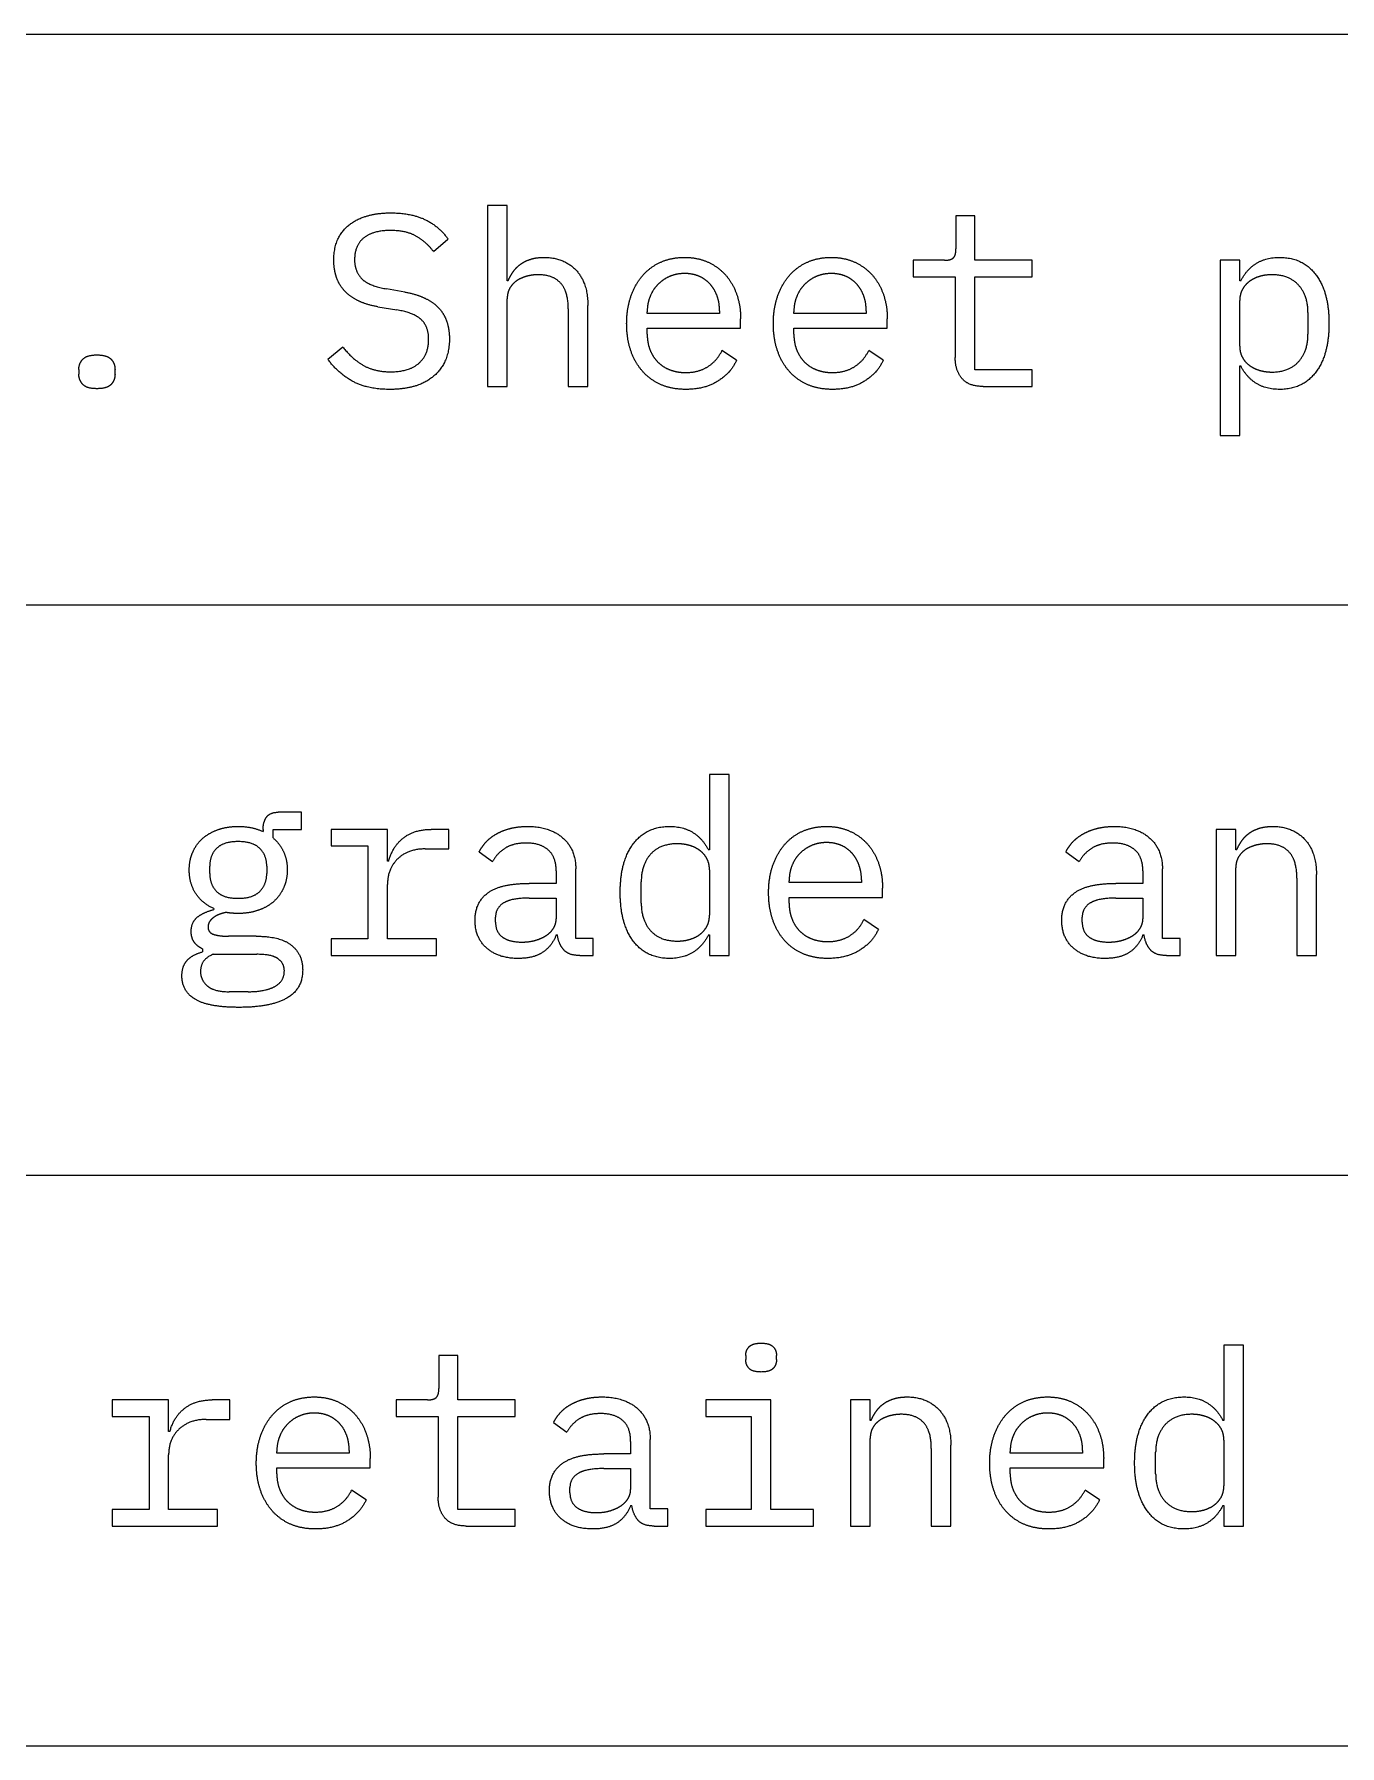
# Model space of a CAD drawing. Header units: millimetres. Extents: x 22 to 584, y 11 to 410.
# Drawn here: x 494.64 to 510.66, y 361 to 382 of the extents above; entities that cross this region are included whole.
import ezdxf

# ---------------------------------------------------------------- set-up
doc = ezdxf.new("R2010")
doc.units = ezdxf.units.MM
doc.layers.add('dims', color=7, linetype='Continuous', lineweight=5)

msp = doc.modelspace()

# ---------------------------------------------------------------- linework, layer by layer
at = {"layer": 'dims'}
for p, q in [((436.843, 382), (584, 382)), ((500.204, 379.898), (500.204, 377.678)), ((500.444, 379.898), (500.204, 379.898)), ((500.444, 378.974), (500.444, 379.898)), ((505.951, 379.772), (505.951, 379.367)), ((506.182, 379.772), (505.951, 379.772)), ((506.182, 379.226), (506.182, 379.772)), ((499.54, 379.334), (499.717, 379.487)), ((505.426, 379.226), (505.426, 379.022)), ((505.81, 379.226), (505.426, 379.226)), ((506.887, 379.226), (506.182, 379.226)), ((506.887, 379.022), (506.887, 379.226)), ((509.194, 379.226), (509.194, 377.078)), ((509.434, 379.226), (509.194, 379.226)), ((509.434, 378.974), (509.434, 379.226)), ((499.189, 378.836), (498.964, 378.875)), ((500.455, 378.974), (500.444, 378.974)), ((505.426, 379.022), (505.942, 379.022)), ((505.942, 379.022), (505.942, 378.032)), ((506.182, 379.022), (506.887, 379.022)), ((506.182, 377.882), (506.182, 379.022)), ((509.446, 378.974), (509.434, 378.974)), ((498.856, 378.656), (499.09, 378.617)), ((500.444, 377.678), (500.444, 378.752)), ((501.434, 377.678), (501.434, 378.671)), ((509.434, 378.173), (509.434, 378.731)), ((501.194, 378.629), (501.194, 377.678)), ((502.162, 378.572), (502.162, 378.593)), ((503.05, 378.572), (502.162, 378.572)), ((503.05, 378.605), (503.05, 378.572)), ((503.309, 378.392), (503.309, 378.506)), ((503.962, 378.572), (503.962, 378.593)), ((504.85, 378.572), (503.962, 378.572)), ((504.85, 378.605), (504.85, 378.572)), ((505.109, 378.392), (505.109, 378.506)), ((510.271, 378.584), (510.271, 378.32)), ((502.162, 378.392), (503.309, 378.392)), ((502.162, 378.32), (502.162, 378.392)), ((503.962, 378.392), (505.109, 378.392)), ((503.962, 378.32), (503.962, 378.392)), ((498.427, 378.161), (498.244, 378.011)), ((503.257, 377.999), (503.08, 378.119)), ((505.057, 377.999), (504.88, 378.119)), ((495.187, 377.885), (495.187, 377.831)), ((495.631, 377.831), (495.631, 377.885)), ((506.887, 377.882), (506.182, 377.882)), ((506.887, 377.678), (506.887, 377.882)), ((509.434, 377.93), (509.446, 377.93)), ((509.434, 377.078), (509.434, 377.93)), ((500.204, 377.678), (500.444, 377.678)), ((501.194, 377.678), (501.434, 377.678)), ((506.284, 377.678), (506.887, 377.678)), ((509.194, 377.078), (509.434, 377.078)), ((436.843, 375), (584, 375)), ((502.926, 372.916), (502.926, 371.992)), ((503.166, 372.916), (502.926, 372.916)), ((503.166, 370.696), (503.166, 372.916)), ((497.919, 372.454), (497.634, 372.454)), ((497.919, 372.244), (497.919, 372.454)), ((497.448, 372.244), (497.448, 372.217)), ((497.571, 372.244), (497.919, 372.244)), ((497.571, 372.139), (497.571, 372.244)), ((498.282, 372.244), (498.282, 372.04)), ((498.975, 372.244), (498.282, 372.244)), ((498.975, 371.854), (498.975, 372.244)), ((499.728, 372.244), (499.512, 372.244)), ((499.728, 372.004), (499.728, 372.244)), ((509.145, 372.244), (509.145, 370.696)), ((509.385, 372.244), (509.145, 372.244)), ((509.385, 371.992), (509.385, 372.244)), ((498.282, 372.04), (498.735, 372.04)), ((498.735, 372.04), (498.735, 370.9)), ((499.437, 372.004), (499.728, 372.004)), ((500.1, 371.968), (500.262, 371.848)), ((502.926, 371.992), (502.914, 371.992)), ((507.3, 371.968), (507.462, 371.848)), ((509.397, 371.992), (509.385, 371.992)), ((496.794, 371.704), (496.794, 371.791)), ((497.493, 371.791), (497.493, 371.704)), ((498.99, 371.854), (498.975, 371.854)), ((501.045, 371.734), (501.045, 371.581)), ((501.285, 370.906), (501.285, 371.758)), ((502.926, 371.749), (502.926, 371.191)), ((508.245, 371.734), (508.245, 371.581)), ((508.485, 370.906), (508.485, 371.758)), ((509.385, 370.696), (509.385, 371.77)), ((498.975, 370.9), (498.975, 371.569)), ((501.045, 371.581), (500.715, 371.581)), ((502.089, 371.338), (502.089, 371.602)), ((503.904, 371.59), (503.904, 371.611)), ((504.792, 371.59), (503.904, 371.59)), ((504.792, 371.623), (504.792, 371.59)), ((505.05, 371.41), (505.05, 371.524)), ((508.245, 371.581), (507.915, 371.581)), ((510.135, 371.647), (510.135, 370.696)), ((510.375, 370.696), (510.375, 371.689)), ((500.715, 371.401), (501.045, 371.401)), ((501.045, 371.401), (501.045, 371.146)), ((503.904, 371.41), (505.05, 371.41)), ((503.904, 371.338), (503.904, 371.41)), ((507.915, 371.401), (508.245, 371.401)), ((508.245, 371.401), (508.245, 371.146)), ((496.845, 371.272), (496.845, 371.26)), ((500.301, 371.104), (500.301, 371.167)), ((504.999, 371.017), (504.822, 371.137)), ((507.501, 371.104), (507.501, 371.167)), ((497.364, 370.933), (497.022, 370.933)), ((498.282, 370.9), (498.282, 370.696)), ((498.735, 370.9), (498.282, 370.9)), ((499.575, 370.9), (498.975, 370.9)), ((499.575, 370.696), (499.575, 370.9)), ((501.045, 370.948), (501.06, 370.948)), ((501.501, 370.906), (501.285, 370.906)), ((501.501, 370.696), (501.501, 370.906)), ((502.914, 370.948), (502.926, 370.948)), ((502.926, 370.948), (502.926, 370.696)), ((508.245, 370.948), (508.26, 370.948)), ((508.701, 370.906), (508.485, 370.906)), ((508.701, 370.696), (508.701, 370.906)), ((496.704, 370.777), (496.704, 370.741)), ((496.836, 370.711), (497.373, 370.711)), ((498.282, 370.696), (499.575, 370.696)), ((501.336, 370.696), (501.501, 370.696)), ((502.926, 370.696), (503.166, 370.696)), ((508.536, 370.696), (508.701, 370.696)), ((509.145, 370.696), (509.385, 370.696)), ((510.135, 370.696), (510.375, 370.696)), ((497.265, 370.252), (497.031, 370.252)), ((436.843, 368), (584, 368)), ((509.239, 365.916), (509.239, 364.992)), ((509.479, 365.916), (509.239, 365.916)), ((509.479, 363.696), (509.479, 365.916)), ((499.606, 365.79), (499.606, 365.385)), ((499.837, 365.79), (499.606, 365.79)), ((499.837, 365.244), (499.837, 365.79)), ((503.371, 365.787), (503.371, 365.739)), ((503.749, 365.739), (503.749, 365.787)), ((495.595, 365.244), (495.595, 365.04)), ((496.289, 365.244), (495.595, 365.244)), ((496.289, 364.854), (496.289, 365.244)), ((497.041, 365.244), (496.825, 365.244)), ((497.041, 365.004), (497.041, 365.244)), ((499.081, 365.244), (499.081, 365.04)), ((499.465, 365.244), (499.081, 365.244)), ((500.542, 365.244), (499.837, 365.244)), ((500.542, 365.04), (500.542, 365.244)), ((502.882, 365.244), (502.882, 365.04)), ((503.68, 365.244), (502.882, 365.244)), ((503.68, 363.9), (503.68, 365.244)), ((504.659, 365.244), (504.659, 363.696)), ((504.899, 365.244), (504.659, 365.244)), ((504.899, 364.992), (504.899, 365.244)), ((495.595, 365.04), (496.049, 365.04)), ((496.049, 365.04), (496.049, 363.9)), ((496.75, 365.004), (497.041, 365.004)), ((499.081, 365.04), (499.597, 365.04)), ((499.597, 365.04), (499.597, 364.05)), ((499.837, 365.04), (500.542, 365.04)), ((499.837, 363.9), (499.837, 365.04)), ((502.882, 365.04), (503.44, 365.04)), ((503.44, 365.04), (503.44, 363.9)), ((504.91, 364.992), (504.899, 364.992)), ((509.239, 364.992), (509.227, 364.992)), ((496.304, 364.854), (496.289, 364.854)), ((501.013, 364.968), (501.175, 364.848)), ((504.899, 363.696), (504.899, 364.77)), ((496.289, 363.9), (496.289, 364.569)), ((497.617, 364.59), (497.617, 364.611)), ((498.505, 364.59), (497.617, 364.59)), ((498.505, 364.623), (498.505, 364.59)), ((501.959, 364.581), (501.629, 364.581)), ((501.959, 364.734), (501.959, 364.581)), ((502.199, 363.906), (502.199, 364.758)), ((505.649, 364.647), (505.649, 363.696)), ((505.889, 363.696), (505.889, 364.689)), ((506.617, 364.59), (506.617, 364.611)), ((507.505, 364.59), (506.617, 364.59)), ((507.505, 364.623), (507.505, 364.59)), ((508.402, 364.338), (508.402, 364.602)), ((509.239, 364.749), (509.239, 364.191)), ((497.617, 364.41), (498.764, 364.41)), ((497.617, 364.338), (497.617, 364.41)), ((498.764, 364.41), (498.764, 364.524)), ((501.629, 364.401), (501.959, 364.401)), ((501.959, 364.401), (501.959, 364.146)), ((506.617, 364.41), (507.764, 364.41)), ((506.617, 364.338), (506.617, 364.41)), ((507.764, 364.41), (507.764, 364.524)), ((501.214, 364.104), (501.214, 364.167)), ((498.712, 364.017), (498.535, 364.137)), ((501.959, 363.948), (501.974, 363.948)), ((507.712, 364.017), (507.535, 364.137)), ((509.227, 363.948), (509.239, 363.948)), ((509.239, 363.948), (509.239, 363.696)), ((495.595, 363.9), (495.595, 363.696)), ((496.049, 363.9), (495.595, 363.9)), ((496.889, 363.9), (496.289, 363.9)), ((496.889, 363.696), (496.889, 363.9)), ((500.542, 363.9), (499.837, 363.9)), ((500.542, 363.696), (500.542, 363.9)), ((502.414, 363.906), (502.199, 363.906)), ((502.414, 363.696), (502.414, 363.906)), ((502.882, 363.9), (502.882, 363.696)), ((503.44, 363.9), (502.882, 363.9)), ((504.202, 363.9), (503.68, 363.9)), ((504.202, 363.696), (504.202, 363.9)), ((495.595, 363.696), (496.889, 363.696)), ((499.939, 363.696), (500.542, 363.696)), ((502.249, 363.696), (502.414, 363.696)), ((502.882, 363.696), (504.202, 363.696)), ((504.659, 363.696), (504.899, 363.696)), ((505.649, 363.696), (505.889, 363.696)), ((509.239, 363.696), (509.479, 363.696)), ((436.843, 361), (584, 361))]:
    msp.add_line(p, q, dxfattribs=at)
for points in [[(498.505, 379.661), (498.694, 379.808), (499.015, 379.808)], [(499.015, 379.808), (499.267, 379.808), (499.44, 379.724)], [(499.44, 379.724), (499.612, 379.64), (499.717, 379.487)], [(498.316, 379.226), (498.316, 379.514), (498.505, 379.661)], [(498.685, 379.502), (498.571, 379.412), (498.571, 379.232)], [(499.012, 379.592), (498.799, 379.592), (498.685, 379.502)], [(499.33, 379.52), (499.207, 379.592), (499.012, 379.592)], [(499.54, 379.334), (499.454, 379.448), (499.33, 379.52)], [(500.728, 379.238), (500.8, 379.262), (500.896, 379.262)], [(500.896, 379.262), (501.139, 379.262), (501.286, 379.108)], [(502.332, 379.205), (502.462, 379.262), (502.621, 379.262)], [(502.621, 379.262), (502.777, 379.262), (502.905, 379.205)], [(504.132, 379.205), (504.262, 379.262), (504.421, 379.262)], [(504.421, 379.262), (504.577, 379.262), (504.705, 379.205)], [(505.92, 379.257), (505.951, 379.289), (505.951, 379.367)], [(509.446, 378.974), (509.596, 379.262), (509.924, 379.262)], [(509.924, 379.262), (510.209, 379.262), (510.369, 379.049)], [(498.343, 379.035), (498.316, 379.127), (498.316, 379.226)], [(498.571, 379.232), (498.571, 379.091), (498.657, 379.002)], [(500.455, 378.974), (500.479, 379.031), (500.515, 379.083)], [(500.515, 379.083), (500.551, 379.136), (500.604, 379.175)], [(500.604, 379.175), (500.656, 379.214), (500.728, 379.238)], [(501.286, 379.108), (501.434, 378.953), (501.434, 378.671)], [(502.108, 379.041), (502.201, 379.148), (502.332, 379.205)], [(502.621, 379.064), (502.522, 379.064), (502.438, 379.028)], [(502.797, 379.031), (502.717, 379.064), (502.621, 379.064)], [(502.905, 379.205), (503.032, 379.148), (503.122, 379.048)], [(503.908, 379.041), (504.001, 379.148), (504.132, 379.205)], [(504.421, 379.064), (504.322, 379.064), (504.238, 379.028)], [(504.597, 379.031), (504.517, 379.064), (504.421, 379.064)], [(504.705, 379.205), (504.832, 379.148), (504.922, 379.048)], [(505.81, 379.226), (505.889, 379.226), (505.92, 379.257)], [(498.433, 378.867), (498.37, 378.944), (498.343, 379.035)], [(498.6, 378.737), (498.496, 378.791), (498.433, 378.867)], [(498.657, 379.002), (498.742, 378.914), (498.964, 378.875)], [(500.476, 378.884), (500.444, 378.827), (500.444, 378.752)], [(500.563, 378.977), (500.509, 378.941), (500.476, 378.884)], [(500.686, 379.031), (500.617, 379.013), (500.563, 378.977)], [(500.827, 379.049), (500.755, 379.049), (500.686, 379.031)], [(501.1, 378.945), (501.007, 379.049), (500.827, 379.049)], [(501.194, 378.629), (501.194, 378.842), (501.1, 378.945)], [(501.963, 378.785), (502.015, 378.935), (502.108, 379.041)], [(502.293, 378.929), (502.231, 378.866), (502.197, 378.78)], [(502.438, 379.028), (502.354, 378.992), (502.293, 378.929)], [(502.932, 378.936), (502.876, 378.998), (502.797, 379.031)], [(503.019, 378.791), (502.987, 378.875), (502.932, 378.936)], [(503.122, 379.048), (503.212, 378.947), (503.26, 378.809)], [(503.763, 378.785), (503.815, 378.935), (503.908, 379.041)], [(504.093, 378.929), (504.031, 378.866), (503.997, 378.78)], [(504.238, 379.028), (504.154, 378.992), (504.093, 378.929)], [(504.732, 378.936), (504.676, 378.998), (504.597, 379.031)], [(504.819, 378.791), (504.787, 378.875), (504.732, 378.936)], [(504.922, 379.048), (505.012, 378.947), (505.06, 378.809)], [(509.466, 378.867), (509.434, 378.809), (509.434, 378.731)], [(509.551, 378.966), (509.497, 378.926), (509.466, 378.867)], [(509.677, 379.028), (509.605, 379.007), (509.551, 378.966)], [(509.83, 379.049), (509.749, 379.049), (509.677, 379.028)], [(510.156, 378.921), (510.04, 379.049), (509.83, 379.049)], [(510.271, 378.584), (510.271, 378.794), (510.156, 378.921)], [(510.369, 379.049), (510.529, 378.836), (510.529, 378.452)], [(498.856, 378.656), (498.704, 378.683), (498.6, 378.737)], [(499.189, 378.836), (499.342, 378.809), (499.447, 378.755)], [(499.447, 378.755), (499.552, 378.701), (499.617, 378.626)], [(501.91, 378.449), (501.91, 378.635), (501.963, 378.785)], [(502.197, 378.78), (502.162, 378.695), (502.162, 378.593)], [(503.05, 378.605), (503.05, 378.707), (503.019, 378.791)], [(503.26, 378.809), (503.309, 378.671), (503.309, 378.506)], [(503.71, 378.449), (503.71, 378.635), (503.763, 378.785)], [(503.997, 378.78), (503.962, 378.695), (503.962, 378.593)], [(504.85, 378.605), (504.85, 378.707), (504.819, 378.791)], [(505.06, 378.809), (505.109, 378.671), (505.109, 378.506)], [(499.393, 378.495), (499.306, 378.581), (499.09, 378.617)], [(499.48, 378.257), (499.48, 378.41), (499.393, 378.495)], [(499.617, 378.626), (499.681, 378.551), (499.708, 378.458)], [(499.708, 378.458), (499.735, 378.365), (499.735, 378.263)], [(501.961, 378.117), (501.91, 378.266), (501.91, 378.449)], [(503.761, 378.117), (503.71, 378.266), (503.71, 378.449)], [(510.529, 378.452), (510.529, 378.068), (510.369, 377.855)], [(499.36, 377.963), (499.48, 378.068), (499.48, 378.257)], [(499.735, 378.263), (499.735, 377.972), (499.545, 377.807)], [(502.162, 378.32), (502.162, 378.218), (502.195, 378.131)], [(503.962, 378.32), (503.962, 378.218), (503.995, 378.131)], [(510.156, 377.983), (510.271, 378.11), (510.271, 378.32)], [(495.187, 377.885), (495.187, 377.963), (495.237, 378.014)], [(495.237, 378.014), (495.286, 378.065), (495.409, 378.065)], [(495.409, 378.065), (495.532, 378.065), (495.582, 378.014)], [(495.582, 378.014), (495.631, 377.963), (495.631, 377.885)], [(498.541, 377.745), (498.361, 377.849), (498.244, 378.011)], [(498.427, 378.161), (498.55, 378.008), (498.687, 377.933)], [(502.107, 377.862), (502.012, 377.969), (501.961, 378.117)], [(502.195, 378.131), (502.229, 378.044), (502.29, 377.981)], [(502.906, 377.921), (503.02, 377.993), (503.08, 378.119)], [(503.907, 377.862), (503.812, 377.969), (503.761, 378.117)], [(503.995, 378.131), (504.029, 378.044), (504.09, 377.981)], [(504.706, 377.921), (504.82, 377.993), (504.88, 378.119)], [(506.025, 377.777), (505.942, 377.876), (505.942, 378.032)], [(509.434, 378.173), (509.434, 378.095), (509.466, 378.036)], [(509.466, 378.036), (509.497, 377.978), (509.551, 377.938)], [(495.237, 377.702), (495.187, 377.753), (495.187, 377.831)], [(495.631, 377.831), (495.631, 377.753), (495.582, 377.702)], [(498.687, 377.933), (498.824, 377.858), (499.012, 377.858)], [(499.545, 377.807), (499.354, 377.642), (499.004, 377.642)], [(499.012, 377.858), (499.24, 377.858), (499.36, 377.963)], [(502.335, 377.699), (502.201, 377.756), (502.107, 377.862)], [(502.29, 377.981), (502.351, 377.918), (502.44, 377.883)], [(502.44, 377.883), (502.529, 377.849), (502.636, 377.849)], [(502.636, 377.849), (502.792, 377.849), (502.906, 377.921)], [(503.257, 377.999), (503.189, 377.843), (503.028, 377.743)], [(504.135, 377.699), (504.001, 377.756), (503.907, 377.862)], [(504.09, 377.981), (504.151, 377.918), (504.24, 377.883)], [(504.24, 377.883), (504.329, 377.849), (504.436, 377.849)], [(504.436, 377.849), (504.592, 377.849), (504.706, 377.921)], [(505.057, 377.999), (504.989, 377.843), (504.828, 377.743)], [(509.924, 377.642), (509.596, 377.642), (509.446, 377.93)], [(509.551, 377.938), (509.605, 377.897), (509.677, 377.876)], [(509.677, 377.876), (509.749, 377.855), (509.83, 377.855)], [(509.83, 377.855), (510.04, 377.855), (510.156, 377.983)], [(510.369, 377.855), (510.209, 377.642), (509.924, 377.642)], [(495.409, 377.651), (495.286, 377.651), (495.237, 377.702)], [(495.582, 377.702), (495.532, 377.651), (495.409, 377.651)], [(499.004, 377.642), (498.721, 377.642), (498.541, 377.745)], [(502.636, 377.642), (502.469, 377.642), (502.335, 377.699)], [(503.028, 377.743), (502.867, 377.642), (502.636, 377.642)], [(504.436, 377.642), (504.269, 377.642), (504.135, 377.699)], [(504.828, 377.743), (504.667, 377.642), (504.436, 377.642)], [(506.284, 377.678), (506.107, 377.678), (506.025, 377.777)], [(497.448, 372.244), (497.448, 372.334), (497.49, 372.394)], [(497.49, 372.394), (497.532, 372.454), (497.634, 372.454)], [(496.584, 371.962), (496.626, 372.061), (496.705, 372.131)], [(496.705, 372.131), (496.785, 372.202), (496.896, 372.241)], [(496.896, 372.241), (497.007, 372.28), (497.142, 372.28)], [(497.142, 372.28), (497.316, 372.28), (497.448, 372.217)], [(497.571, 372.139), (497.655, 372.067), (497.7, 371.968)], [(498.99, 371.854), (499.038, 372.037), (499.171, 372.14)], [(499.171, 372.14), (499.305, 372.244), (499.512, 372.244)], [(500.181, 372.085), (500.232, 372.142), (500.307, 372.185)], [(500.307, 372.185), (500.382, 372.229), (500.478, 372.254)], [(500.478, 372.254), (500.574, 372.28), (500.691, 372.28)], [(500.691, 372.28), (500.964, 372.28), (501.124, 372.142)], [(501.124, 372.142), (501.285, 372.004), (501.285, 371.758)], [(501.991, 372.067), (502.152, 372.28), (502.437, 372.28)], [(502.437, 372.28), (502.764, 372.28), (502.914, 371.992)], [(503.85, 372.059), (503.943, 372.166), (504.073, 372.223)], [(504.073, 372.223), (504.204, 372.28), (504.363, 372.28)], [(504.363, 372.28), (504.519, 372.28), (504.646, 372.223)], [(504.646, 372.223), (504.774, 372.166), (504.864, 372.065)], [(507.381, 372.085), (507.432, 372.142), (507.507, 372.185)], [(507.507, 372.185), (507.582, 372.229), (507.678, 372.254)], [(507.678, 372.254), (507.774, 372.28), (507.891, 372.28)], [(507.891, 372.28), (508.164, 372.28), (508.324, 372.142)], [(508.324, 372.142), (508.485, 372.004), (508.485, 371.758)], [(509.457, 372.101), (509.493, 372.154), (509.545, 372.193)], [(509.545, 372.193), (509.598, 372.232), (509.67, 372.256)], [(509.67, 372.256), (509.742, 372.28), (509.838, 372.28)], [(509.838, 372.28), (510.081, 372.28), (510.228, 372.125)], [(510.228, 372.125), (510.375, 371.971), (510.375, 371.689)], [(496.542, 371.746), (496.542, 371.863), (496.584, 371.962)], [(496.878, 372.011), (496.794, 371.929), (496.794, 371.791)], [(497.142, 372.094), (496.962, 372.094), (496.878, 372.011)], [(497.407, 372.011), (497.322, 372.094), (497.142, 372.094)], [(497.493, 371.791), (497.493, 371.929), (497.407, 372.011)], [(497.7, 371.968), (497.745, 371.869), (497.745, 371.746)], [(499.437, 372.004), (499.23, 372.004), (499.102, 371.884)], [(500.1, 371.968), (500.13, 372.028), (500.181, 372.085)], [(500.421, 372.014), (500.322, 371.953), (500.262, 371.848)], [(500.676, 372.076), (500.52, 372.076), (500.421, 372.014)], [(500.949, 371.99), (500.853, 372.076), (500.676, 372.076)], [(501.045, 371.734), (501.045, 371.905), (500.949, 371.99)], [(501.831, 371.47), (501.831, 371.854), (501.991, 372.067)], [(502.204, 371.939), (502.089, 371.812), (502.089, 371.602)], [(502.53, 372.067), (502.32, 372.067), (502.204, 371.939)], [(502.683, 372.046), (502.611, 372.067), (502.53, 372.067)], [(502.809, 371.984), (502.755, 372.025), (502.683, 372.046)], [(502.894, 371.885), (502.863, 371.944), (502.809, 371.984)], [(503.704, 371.803), (503.757, 371.953), (503.85, 372.059)], [(504.034, 371.947), (503.973, 371.884), (503.938, 371.798)], [(504.18, 372.046), (504.096, 372.01), (504.034, 371.947)], [(504.363, 372.082), (504.264, 372.082), (504.18, 372.046)], [(504.538, 372.049), (504.459, 372.082), (504.363, 372.082)], [(504.673, 371.954), (504.618, 372.016), (504.538, 372.049)], [(504.76, 371.809), (504.729, 371.893), (504.673, 371.954)], [(504.864, 372.065), (504.954, 371.965), (505.002, 371.827)], [(507.3, 371.968), (507.33, 372.028), (507.381, 372.085)], [(507.621, 372.014), (507.522, 371.953), (507.462, 371.848)], [(507.876, 372.076), (507.72, 372.076), (507.621, 372.014)], [(508.149, 371.99), (508.053, 372.076), (507.876, 372.076)], [(508.245, 371.734), (508.245, 371.905), (508.149, 371.99)], [(509.397, 371.992), (509.421, 372.049), (509.457, 372.101)], [(509.505, 371.995), (509.451, 371.959), (509.418, 371.902)], [(509.628, 372.049), (509.559, 372.031), (509.505, 371.995)], [(509.769, 372.067), (509.697, 372.067), (509.628, 372.049)], [(510.042, 371.963), (509.949, 372.067), (509.769, 372.067)], [(510.135, 371.647), (510.135, 371.86), (510.042, 371.963)], [(496.621, 371.458), (496.542, 371.581), (496.542, 371.746)], [(496.794, 371.704), (496.794, 371.566), (496.878, 371.482)], [(497.407, 371.482), (497.493, 371.566), (497.493, 371.704)], [(497.745, 371.746), (497.745, 371.629), (497.701, 371.53)], [(499.102, 371.884), (498.975, 371.764), (498.975, 371.569)], [(502.926, 371.749), (502.926, 371.827), (502.894, 371.885)], [(503.652, 371.467), (503.652, 371.653), (503.704, 371.803)], [(503.938, 371.798), (503.904, 371.713), (503.904, 371.611)], [(504.792, 371.623), (504.792, 371.725), (504.76, 371.809)], [(505.002, 371.827), (505.05, 371.689), (505.05, 371.524)], [(509.418, 371.902), (509.385, 371.845), (509.385, 371.77)], [(497.701, 371.53), (497.658, 371.431), (497.58, 371.36)], [(500.206, 371.464), (500.364, 371.581), (500.715, 371.581)], [(507.406, 371.464), (507.564, 371.581), (507.915, 371.581)], [(496.845, 371.272), (496.701, 371.335), (496.621, 371.458)], [(496.878, 371.482), (496.962, 371.398), (497.142, 371.398)], [(497.142, 371.398), (497.322, 371.398), (497.407, 371.482)], [(497.58, 371.36), (497.502, 371.29), (497.389, 371.251)], [(500.049, 371.131), (500.049, 371.347), (500.206, 371.464)], [(500.4, 371.341), (500.301, 371.281), (500.301, 371.167)], [(500.715, 371.401), (500.499, 371.401), (500.4, 371.341)], [(501.991, 370.873), (501.831, 371.086), (501.831, 371.47)], [(502.089, 371.338), (502.089, 371.128), (502.204, 371)], [(503.703, 371.135), (503.652, 371.284), (503.652, 371.467)], [(503.904, 371.338), (503.904, 371.236), (503.937, 371.149)], [(507.249, 371.131), (507.249, 371.347), (507.406, 371.464)], [(507.6, 371.341), (507.501, 371.281), (507.501, 371.167)], [(507.915, 371.401), (507.699, 371.401), (507.6, 371.341)], [(496.566, 370.99), (496.566, 371.11), (496.645, 371.17)], [(496.645, 371.17), (496.725, 371.23), (496.845, 371.26)], [(496.794, 371.116), (496.773, 371.086), (496.773, 371.047)], [(496.848, 371.168), (496.815, 371.146), (496.794, 371.116)], [(496.92, 371.204), (496.881, 371.191), (496.848, 371.168)], [(496.995, 371.224), (496.959, 371.218), (496.92, 371.204)], [(497.067, 371.215), (497.031, 371.218), (496.995, 371.224)], [(497.142, 371.212), (497.103, 371.212), (497.067, 371.215)], [(497.389, 371.251), (497.277, 371.212), (497.142, 371.212)], [(500.193, 370.786), (500.049, 370.912), (500.049, 371.131)], [(500.301, 371.104), (500.301, 370.984), (500.386, 370.922)], [(501.013, 371.033), (501.045, 371.086), (501.045, 371.146)], [(502.894, 371.054), (502.926, 371.113), (502.926, 371.191)], [(503.848, 370.88), (503.754, 370.987), (503.703, 371.135)], [(503.937, 371.149), (503.97, 371.062), (504.031, 370.999)], [(504.648, 370.939), (504.762, 371.011), (504.822, 371.137)], [(507.393, 370.786), (507.249, 370.912), (507.249, 371.131)], [(507.501, 371.104), (507.501, 370.984), (507.586, 370.922)], [(508.213, 371.033), (508.245, 371.086), (508.245, 371.146)], [(496.602, 370.861), (496.566, 370.912), (496.566, 370.99)], [(496.704, 370.777), (496.638, 370.81), (496.602, 370.861)], [(496.773, 371.047), (496.773, 370.978), (496.842, 370.955)], [(496.842, 370.955), (496.911, 370.933), (497.022, 370.933)], [(497.364, 370.933), (497.664, 370.933), (497.799, 370.82)], [(500.386, 370.922), (500.472, 370.861), (500.622, 370.861)], [(500.622, 370.861), (500.715, 370.861), (500.791, 370.883)], [(500.791, 370.883), (500.868, 370.906), (500.925, 370.943)], [(501.045, 370.948), (500.994, 370.813), (500.881, 370.736)], [(500.925, 370.943), (500.982, 370.981), (501.013, 371.033)], [(501.135, 370.768), (501.075, 370.84), (501.06, 370.948)], [(502.437, 370.66), (502.152, 370.66), (501.991, 370.873)], [(502.204, 371), (502.32, 370.873), (502.53, 370.873)], [(502.914, 370.948), (502.764, 370.66), (502.437, 370.66)], [(502.53, 370.873), (502.611, 370.873), (502.683, 370.894)], [(502.683, 370.894), (502.755, 370.915), (502.809, 370.955)], [(502.809, 370.955), (502.863, 370.996), (502.894, 371.054)], [(504.076, 370.717), (503.943, 370.774), (503.848, 370.88)], [(504.031, 370.999), (504.093, 370.936), (504.181, 370.901)], [(504.181, 370.901), (504.27, 370.867), (504.378, 370.867)], [(504.378, 370.867), (504.534, 370.867), (504.648, 370.939)], [(504.999, 371.017), (504.93, 370.861), (504.769, 370.76)], [(507.586, 370.922), (507.672, 370.861), (507.822, 370.861)], [(507.822, 370.861), (507.915, 370.861), (507.991, 370.883)], [(507.991, 370.883), (508.068, 370.906), (508.125, 370.943)], [(508.245, 370.948), (508.194, 370.813), (508.081, 370.736)], [(508.125, 370.943), (508.182, 370.981), (508.213, 371.033)], [(508.335, 370.768), (508.275, 370.84), (508.26, 370.948)], [(496.518, 370.639), (496.584, 370.708), (496.704, 370.741)], [(496.836, 370.711), (496.68, 370.648), (496.68, 370.501)], [(497.634, 370.655), (497.559, 370.711), (497.373, 370.711)], [(497.709, 370.507), (497.709, 370.6), (497.634, 370.655)], [(497.799, 370.82), (497.934, 370.708), (497.934, 370.519)], [(500.58, 370.66), (500.337, 370.66), (500.193, 370.786)], [(500.881, 370.736), (500.769, 370.66), (500.58, 370.66)], [(501.336, 370.696), (501.195, 370.696), (501.135, 370.768)], [(504.378, 370.66), (504.21, 370.66), (504.076, 370.717)], [(504.769, 370.76), (504.609, 370.66), (504.378, 370.66)], [(507.78, 370.66), (507.537, 370.66), (507.393, 370.786)], [(508.081, 370.736), (507.969, 370.66), (507.78, 370.66)], [(508.536, 370.696), (508.395, 370.696), (508.335, 370.768)], [(496.452, 370.444), (496.452, 370.57), (496.518, 370.639)], [(496.615, 370.159), (496.452, 370.258), (496.452, 370.444)], [(496.68, 370.501), (496.68, 370.399), (496.761, 370.325)], [(497.592, 370.316), (497.709, 370.381), (497.709, 370.507)], [(497.934, 370.519), (497.934, 370.285), (497.739, 370.173)], [(496.761, 370.325), (496.842, 370.252), (497.031, 370.252)], [(497.265, 370.252), (497.475, 370.252), (497.592, 370.316)], [(497.154, 370.06), (496.779, 370.06), (496.615, 370.159)], [(497.739, 370.173), (497.544, 370.06), (497.154, 370.06)], [(503.371, 365.787), (503.371, 365.853), (503.413, 365.896)], [(503.413, 365.896), (503.455, 365.94), (503.56, 365.94)], [(503.56, 365.94), (503.665, 365.94), (503.707, 365.896)], [(503.707, 365.896), (503.749, 365.853), (503.749, 365.787)], [(503.413, 365.629), (503.371, 365.673), (503.371, 365.739)], [(503.56, 365.586), (503.455, 365.586), (503.413, 365.629)], [(503.707, 365.629), (503.665, 365.586), (503.56, 365.586)], [(503.749, 365.739), (503.749, 365.673), (503.707, 365.629)], [(496.485, 365.14), (496.619, 365.244), (496.825, 365.244)], [(497.563, 365.059), (497.656, 365.166), (497.787, 365.223)], [(497.787, 365.223), (497.917, 365.28), (498.076, 365.28)], [(498.076, 365.28), (498.232, 365.28), (498.36, 365.223)], [(498.36, 365.223), (498.487, 365.166), (498.577, 365.065)], [(499.465, 365.244), (499.544, 365.244), (499.575, 365.275)], [(499.575, 365.275), (499.606, 365.307), (499.606, 365.385)], [(501.22, 365.185), (501.295, 365.229), (501.391, 365.254)], [(501.391, 365.254), (501.487, 365.28), (501.604, 365.28)], [(501.604, 365.28), (501.877, 365.28), (502.038, 365.142)], [(504.97, 365.101), (505.006, 365.154), (505.059, 365.193)], [(505.059, 365.193), (505.111, 365.232), (505.183, 365.256)], [(505.183, 365.256), (505.255, 365.28), (505.351, 365.28)], [(505.351, 365.28), (505.594, 365.28), (505.741, 365.125)], [(506.563, 365.059), (506.656, 365.166), (506.787, 365.223)], [(506.787, 365.223), (506.917, 365.28), (507.076, 365.28)], [(507.076, 365.28), (507.232, 365.28), (507.36, 365.223)], [(507.36, 365.223), (507.487, 365.166), (507.577, 365.065)], [(508.305, 365.067), (508.465, 365.28), (508.75, 365.28)], [(508.75, 365.28), (509.077, 365.28), (509.227, 364.992)], [(496.304, 364.854), (496.351, 365.037), (496.485, 365.14)], [(496.75, 365.004), (496.544, 365.004), (496.416, 364.884)], [(497.418, 364.803), (497.47, 364.953), (497.563, 365.059)], [(497.893, 365.046), (497.809, 365.01), (497.748, 364.947)], [(498.076, 365.082), (497.977, 365.082), (497.893, 365.046)], [(498.252, 365.049), (498.172, 365.082), (498.076, 365.082)], [(498.387, 364.954), (498.331, 365.016), (498.252, 365.049)], [(498.577, 365.065), (498.667, 364.965), (498.715, 364.827)], [(501.013, 364.968), (501.044, 365.028), (501.094, 365.085)], [(501.094, 365.085), (501.145, 365.142), (501.22, 365.185)], [(501.334, 365.014), (501.235, 364.953), (501.175, 364.848)], [(501.589, 365.076), (501.434, 365.076), (501.334, 365.014)], [(501.862, 364.99), (501.766, 365.076), (501.589, 365.076)], [(501.959, 364.734), (501.959, 364.905), (501.862, 364.99)], [(502.038, 365.142), (502.199, 365.004), (502.199, 364.758)], [(504.91, 364.992), (504.934, 365.049), (504.97, 365.101)], [(505.018, 364.995), (504.964, 364.959), (504.931, 364.902)], [(505.141, 365.049), (505.072, 365.031), (505.018, 364.995)], [(505.282, 365.067), (505.21, 365.067), (505.141, 365.049)], [(505.555, 364.963), (505.462, 365.067), (505.282, 365.067)], [(505.741, 365.125), (505.889, 364.971), (505.889, 364.689)], [(506.418, 364.803), (506.47, 364.953), (506.563, 365.059)], [(506.893, 365.046), (506.809, 365.01), (506.748, 364.947)], [(507.076, 365.082), (506.977, 365.082), (506.893, 365.046)], [(507.252, 365.049), (507.172, 365.082), (507.076, 365.082)], [(507.387, 364.954), (507.331, 365.016), (507.252, 365.049)], [(507.577, 365.065), (507.667, 364.965), (507.715, 364.827)], [(508.144, 364.47), (508.144, 364.854), (508.305, 365.067)], [(508.844, 365.067), (508.634, 365.067), (508.518, 364.939)], [(508.996, 365.046), (508.924, 365.067), (508.844, 365.067)], [(509.122, 364.984), (509.069, 365.025), (508.996, 365.046)], [(509.208, 364.885), (509.176, 364.944), (509.122, 364.984)], [(496.416, 364.884), (496.289, 364.764), (496.289, 364.569)], [(497.365, 364.467), (497.365, 364.653), (497.418, 364.803)], [(497.652, 364.798), (497.617, 364.713), (497.617, 364.611)], [(497.748, 364.947), (497.686, 364.884), (497.652, 364.798)], [(498.474, 364.809), (498.442, 364.893), (498.387, 364.954)], [(498.505, 364.623), (498.505, 364.725), (498.474, 364.809)], [(498.715, 364.827), (498.764, 364.689), (498.764, 364.524)], [(504.931, 364.902), (504.899, 364.845), (504.899, 364.77)], [(505.649, 364.647), (505.649, 364.86), (505.555, 364.963)], [(506.365, 364.467), (506.365, 364.653), (506.418, 364.803)], [(506.652, 364.798), (506.617, 364.713), (506.617, 364.611)], [(506.748, 364.947), (506.686, 364.884), (506.652, 364.798)], [(507.474, 364.809), (507.442, 364.893), (507.387, 364.954)], [(507.505, 364.623), (507.505, 364.725), (507.474, 364.809)], [(507.715, 364.827), (507.764, 364.689), (507.764, 364.524)], [(508.518, 364.939), (508.402, 364.812), (508.402, 364.602)], [(509.239, 364.749), (509.239, 364.827), (509.208, 364.885)], [(501.12, 364.464), (501.277, 364.581), (501.629, 364.581)], [(497.416, 364.135), (497.365, 364.284), (497.365, 364.467)], [(500.962, 364.131), (500.962, 364.347), (501.12, 364.464)], [(501.629, 364.401), (501.412, 364.401), (501.313, 364.341)], [(506.416, 364.135), (506.365, 364.284), (506.365, 364.467)], [(508.305, 363.873), (508.144, 364.086), (508.144, 364.47)], [(497.617, 364.338), (497.617, 364.236), (497.65, 364.149)], [(497.65, 364.149), (497.684, 364.062), (497.745, 363.999)], [(501.313, 364.341), (501.214, 364.281), (501.214, 364.167)], [(501.927, 364.033), (501.959, 364.086), (501.959, 364.146)], [(506.617, 364.338), (506.617, 364.236), (506.65, 364.149)], [(506.65, 364.149), (506.684, 364.062), (506.745, 363.999)], [(508.402, 364.338), (508.402, 364.128), (508.518, 364)], [(509.208, 364.054), (509.239, 364.113), (509.239, 364.191)], [(497.562, 363.88), (497.467, 363.987), (497.416, 364.135)], [(497.745, 363.999), (497.806, 363.936), (497.895, 363.901)], [(498.091, 363.867), (498.247, 363.867), (498.361, 363.939)], [(498.361, 363.939), (498.475, 364.011), (498.535, 364.137)], [(498.712, 364.017), (498.644, 363.861), (498.483, 363.76)], [(499.68, 363.795), (499.597, 363.894), (499.597, 364.05)], [(501.106, 363.786), (500.962, 363.912), (500.962, 364.131)], [(501.214, 364.104), (501.214, 363.984), (501.3, 363.922)], [(501.705, 363.883), (501.781, 363.906), (501.838, 363.943)], [(501.959, 363.948), (501.907, 363.813), (501.795, 363.736)], [(501.838, 363.943), (501.895, 363.981), (501.927, 364.033)], [(502.049, 363.768), (501.989, 363.84), (501.974, 363.948)], [(506.562, 363.88), (506.467, 363.987), (506.416, 364.135)], [(506.745, 363.999), (506.806, 363.936), (506.895, 363.901)], [(507.091, 363.867), (507.247, 363.867), (507.361, 363.939)], [(507.361, 363.939), (507.475, 364.011), (507.535, 364.137)], [(507.712, 364.017), (507.644, 363.861), (507.483, 363.76)], [(508.518, 364), (508.634, 363.873), (508.844, 363.873)], [(509.227, 363.948), (509.077, 363.66), (508.75, 363.66)], [(508.996, 363.894), (509.069, 363.915), (509.122, 363.955)], [(509.122, 363.955), (509.176, 363.996), (509.208, 364.054)], [(497.79, 363.717), (497.656, 363.774), (497.562, 363.88)], [(497.895, 363.901), (497.984, 363.867), (498.091, 363.867)], [(498.483, 363.76), (498.322, 363.66), (498.091, 363.66)], [(499.939, 363.696), (499.762, 363.696), (499.68, 363.795)], [(501.494, 363.66), (501.25, 363.66), (501.106, 363.786)], [(501.3, 363.922), (501.385, 363.861), (501.535, 363.861)], [(501.795, 363.736), (501.682, 363.66), (501.494, 363.66)], [(501.535, 363.861), (501.629, 363.861), (501.705, 363.883)], [(502.249, 363.696), (502.108, 363.696), (502.049, 363.768)], [(506.79, 363.717), (506.656, 363.774), (506.562, 363.88)], [(506.895, 363.901), (506.984, 363.867), (507.091, 363.867)], [(507.483, 363.76), (507.322, 363.66), (507.091, 363.66)], [(508.75, 363.66), (508.465, 363.66), (508.305, 363.873)], [(508.844, 363.873), (508.924, 363.873), (508.996, 363.894)], [(498.091, 363.66), (497.924, 363.66), (497.79, 363.717)], [(507.091, 363.66), (506.924, 363.66), (506.79, 363.717)]]:
    msp.add_open_spline(points, degree=2, dxfattribs=at)

doc.saveas('drawing.dxf')
